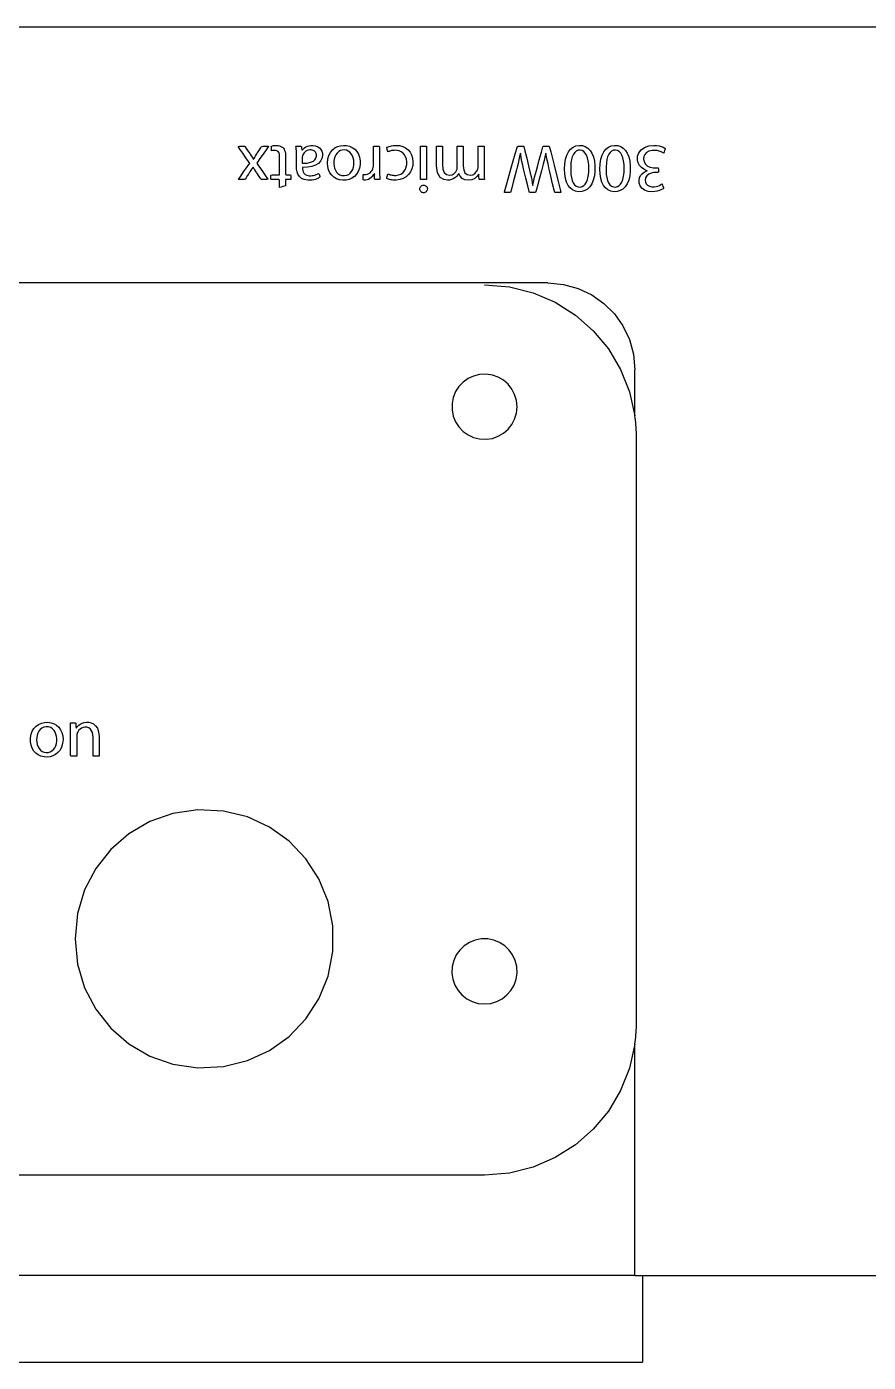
# Model space of a CAD drawing. Header units: metres. Extents: x 0 to 728, y 1000 to 1425.
# Drawn here: x 81.5 to 120.2, y 1128 to 1189.5 of the extents above; entities that cross this region are included whole.
import ezdxf

# ---------------------------------------------------------------- set-up
doc = ezdxf.new("R2010")
doc.units = ezdxf.units.M

msp = doc.modelspace()

# ---------------------------------------------------------------- linework, layer by layer
at = {"layer": 'COMPONENT1'}
for p, q in [((76.271, 1189.499), (123.222, 1189.499)), ((105.471, 1177.699), (59.471, 1177.699)), ((102.546, 1177.615), (103.699, 1177.52)), ((103.699, 1177.52), (104.791, 1177.247)), ((104.791, 1177.247), (105.808, 1176.809)), ((105.471, 1177.699), (106.19, 1177.634)), ((106.19, 1177.634), (106.867, 1177.449)), ((106.867, 1177.449), (107.49, 1177.153)), ((107.49, 1177.153), (108.048, 1176.758)), ((105.808, 1176.809), (106.733, 1176.222)), ((108.048, 1176.758), (108.53, 1176.276)), ((106.733, 1176.222), (107.552, 1175.502)), ((108.53, 1176.276), (108.925, 1175.718)), ((107.552, 1175.502), (108.251, 1174.663)), ((108.925, 1175.718), (109.221, 1175.095)), ((108.251, 1174.663), (108.813, 1173.721)), ((109.221, 1175.095), (109.407, 1174.418)), ((109.407, 1174.418), (109.471, 1173.699)), ((102.325, 1173.482), (102.045, 1173.413)), ((102.621, 1173.497), (102.325, 1173.482)), ((102.91, 1173.454), (102.621, 1173.497)), ((103.179, 1173.359), (102.91, 1173.454)), ((108.813, 1173.721), (109.225, 1172.691)), ((109.471, 1171.587), (109.471, 1173.699)), ((101.37, 1172.929), (101.217, 1172.694)), ((101.562, 1173.131), (101.37, 1172.929)), ((101.789, 1173.294), (101.562, 1173.131)), ((102.045, 1173.413), (101.789, 1173.294)), ((103.421, 1173.217), (103.179, 1173.359)), ((103.631, 1173.034), (103.421, 1173.217)), ((103.805, 1172.815), (103.631, 1173.034)), ((103.935, 1172.566), (103.805, 1172.815)), ((101.11, 1172.432), (101.054, 1172.147)), ((101.217, 1172.694), (101.11, 1172.432)), ((104.018, 1172.292), (103.935, 1172.566)), ((104.046, 1171.998), (104.018, 1172.292)), ((109.225, 1172.691), (109.471, 1171.587)), ((101.054, 1172.147), (101.054, 1171.85)), ((101.054, 1171.85), (101.11, 1171.565)), ((103.935, 1171.431), (104.018, 1171.705)), ((104.018, 1171.705), (104.046, 1171.998)), ((109.485, 1171.481), (109.471, 1171.587)), ((101.11, 1171.565), (101.217, 1171.303)), ((101.217, 1171.303), (101.37, 1171.068)), ((101.37, 1171.068), (101.562, 1170.866)), ((103.631, 1170.963), (103.805, 1171.182)), ((103.805, 1171.182), (103.935, 1171.431)), ((109.499, 1171.374), (109.485, 1171.481)), ((109.51, 1171.267), (109.499, 1171.374)), ((109.521, 1171.16), (109.51, 1171.267)), ((109.53, 1171.052), (109.521, 1171.16)), ((109.537, 1170.943), (109.53, 1171.052)), ((101.562, 1170.866), (101.789, 1170.703)), ((101.789, 1170.703), (102.045, 1170.584)), ((102.045, 1170.584), (102.325, 1170.515)), ((102.325, 1170.515), (102.621, 1170.5)), ((102.621, 1170.5), (102.91, 1170.543)), ((102.91, 1170.543), (103.179, 1170.638)), ((103.179, 1170.638), (103.421, 1170.78)), ((103.421, 1170.78), (103.631, 1170.963)), ((109.542, 1170.835), (109.537, 1170.943)), ((109.545, 1170.725), (109.542, 1170.835)), ((109.546, 1170.615), (109.545, 1170.725)), ((109.546, 1143.615), (109.546, 1170.615)), ((88.203, 1153.272), (87.139, 1152.895)), ((89.35, 1153.441), (88.203, 1153.272)), ((90.526, 1153.384), (89.35, 1153.441)), ((91.635, 1153.108), (90.526, 1153.384)), ((87.139, 1152.895), (86.178, 1152.333)), ((92.65, 1152.636), (91.635, 1153.108)), ((93.551, 1151.989), (92.65, 1152.636)), ((86.178, 1152.333), (85.343, 1151.607)), ((94.315, 1151.189), (93.551, 1151.989)), ((85.343, 1151.607), (84.656, 1150.738)), ((84.656, 1150.738), (84.138, 1149.75)), ((94.92, 1150.258), (94.315, 1151.189)), ((95.345, 1149.217), (94.92, 1150.258)), ((84.138, 1149.75), (83.811, 1148.662)), ((95.568, 1148.089), (95.345, 1149.217)), ((83.811, 1148.662), (83.697, 1147.498)), ((95.568, 1146.908), (95.568, 1148.089)), ((83.697, 1147.498), (83.811, 1146.335)), ((101.616, 1147.175), (101.414, 1146.983)), ((101.851, 1147.328), (101.616, 1147.175)), ((102.113, 1147.435), (101.851, 1147.328)), ((102.398, 1147.491), (102.113, 1147.435)), ((102.695, 1147.491), (102.398, 1147.491)), ((102.98, 1147.435), (102.695, 1147.491)), ((103.242, 1147.328), (102.98, 1147.435)), ((103.477, 1147.175), (103.242, 1147.328)), ((103.678, 1146.983), (103.477, 1147.175)), ((95.345, 1145.78), (95.568, 1146.908)), ((101.132, 1146.499), (101.063, 1146.22)), ((101.251, 1146.755), (101.132, 1146.499)), ((101.414, 1146.983), (101.251, 1146.755)), ((103.842, 1146.755), (103.678, 1146.983)), ((103.961, 1146.499), (103.842, 1146.755)), ((104.03, 1146.22), (103.961, 1146.499)), ((83.811, 1146.335), (84.138, 1145.247)), ((94.92, 1144.739), (95.345, 1145.78)), ((101.063, 1146.22), (101.048, 1145.924)), ((101.048, 1145.924), (101.091, 1145.634)), ((104.002, 1145.634), (104.045, 1145.924)), ((104.045, 1145.924), (104.03, 1146.22)), ((84.138, 1145.247), (84.656, 1144.259)), ((101.091, 1145.634), (101.186, 1145.366)), ((101.186, 1145.366), (101.328, 1145.124)), ((103.765, 1145.124), (103.907, 1145.366)), ((103.907, 1145.366), (104.002, 1145.634)), ((94.315, 1143.808), (94.92, 1144.739)), ((101.328, 1145.124), (101.511, 1144.913)), ((101.511, 1144.913), (101.73, 1144.74)), ((101.73, 1144.74), (101.979, 1144.61)), ((101.979, 1144.61), (102.253, 1144.527)), ((102.253, 1144.527), (102.546, 1144.498)), ((102.546, 1144.498), (102.84, 1144.527)), ((102.84, 1144.527), (103.114, 1144.61)), ((103.114, 1144.61), (103.363, 1144.74)), ((103.363, 1144.74), (103.582, 1144.913)), ((103.582, 1144.913), (103.765, 1145.124)), ((84.656, 1144.259), (85.343, 1143.39)), ((85.343, 1143.39), (86.178, 1142.664)), ((93.551, 1143.008), (94.315, 1143.808)), ((109.537, 1143.287), (109.542, 1143.396)), ((109.542, 1143.396), (109.545, 1143.505)), ((109.545, 1143.505), (109.546, 1143.615)), ((92.65, 1142.361), (93.551, 1143.008)), ((109.471, 1142.643), (109.485, 1142.749)), ((109.485, 1142.749), (109.499, 1142.856)), ((109.499, 1142.856), (109.51, 1142.963)), ((109.51, 1142.963), (109.521, 1143.071)), ((109.521, 1143.071), (109.53, 1143.178)), ((109.53, 1143.178), (109.537, 1143.287)), ((86.178, 1142.664), (87.139, 1142.101)), ((87.139, 1142.101), (88.203, 1141.725)), ((91.635, 1141.888), (92.65, 1142.361)), ((109.471, 1142.643), (109.225, 1141.54)), ((109.471, 1131.999), (109.471, 1142.643)), ((88.203, 1141.725), (89.35, 1141.556)), ((89.35, 1141.556), (90.526, 1141.613)), ((90.526, 1141.613), (91.635, 1141.888)), ((109.225, 1141.54), (108.813, 1140.509)), ((108.813, 1140.509), (108.251, 1139.567)), ((108.251, 1139.567), (107.552, 1138.728)), ((107.552, 1138.728), (106.733, 1138.008)), ((106.733, 1138.008), (105.808, 1137.421)), ((105.808, 1137.421), (104.791, 1136.983)), ((102.546, 1136.615), (71.748, 1136.615)), ((103.699, 1136.71), (102.546, 1136.615)), ((104.791, 1136.983), (103.699, 1136.71)), ((109.471, 1131.999), (55.471, 1131.999)), ((109.471, 1131.999), (109.817, 1131.999)), ((109.817, 1131.999), (109.817, 1127.998)), ((109.817, 1131.999), (129.817, 1131.999)), ((42.846, 1127.998), (109.817, 1127.998))]:
    msp.add_line(p, q, dxfattribs=at)
at = {"layer": 'COMPONENT2'}
for p, q in [((82.146, 1157.432), (82.288, 1157.464)), ((82.288, 1157.464), (82.441, 1157.471)), ((82.441, 1157.471), (82.592, 1157.45)), ((82.592, 1157.45), (82.727, 1157.404)), ((83.483, 1157.402), (83.482, 1157.44)), ((83.482, 1157.44), (83.55, 1157.44)), ((83.55, 1157.44), (83.604, 1157.44)), ((83.604, 1157.44), (83.658, 1157.44)), ((83.658, 1157.44), (83.703, 1157.44)), ((83.703, 1157.44), (83.729, 1157.433)), ((84.021, 1157.425), (84.116, 1157.456)), ((84.116, 1157.456), (84.221, 1157.471)), ((84.221, 1157.471), (84.326, 1157.468)), ((84.326, 1157.468), (84.433, 1157.444)), ((84.433, 1157.444), (84.542, 1157.393)), ((81.643, 1156.749), (81.671, 1156.916)), ((81.671, 1156.916), (81.726, 1157.063)), ((81.726, 1157.063), (81.803, 1157.189)), ((81.803, 1157.189), (81.901, 1157.293)), ((81.901, 1157.293), (82.016, 1157.374)), ((81.951, 1156.877), (81.931, 1156.773)), ((81.984, 1156.974), (81.951, 1156.877)), ((82.03, 1157.063), (81.984, 1156.974)), ((82.016, 1157.374), (82.146, 1157.432)), ((82.092, 1157.14), (82.03, 1157.063)), ((82.168, 1157.2), (82.092, 1157.14)), ((82.259, 1157.242), (82.168, 1157.2)), ((82.366, 1157.261), (82.259, 1157.242)), ((82.48, 1157.254), (82.366, 1157.261)), ((82.579, 1157.222), (82.48, 1157.254)), ((82.661, 1157.168), (82.579, 1157.222)), ((82.728, 1157.096), (82.661, 1157.168)), ((82.727, 1157.404), (82.847, 1157.333)), ((82.78, 1157.012), (82.728, 1157.096)), ((82.818, 1156.919), (82.78, 1157.012)), ((82.842, 1156.821), (82.818, 1156.919)), ((82.847, 1157.333), (82.949, 1157.24)), ((82.949, 1157.24), (83.03, 1157.127)), ((83.03, 1157.127), (83.091, 1156.995)), ((83.091, 1156.995), (83.129, 1156.847)), ((83.129, 1156.847), (83.141, 1156.684)), ((83.487, 1157.344), (83.483, 1157.402)), ((83.489, 1157.285), (83.487, 1157.344)), ((83.491, 1157.224), (83.489, 1157.285)), ((83.492, 1157.161), (83.491, 1157.224)), ((83.493, 1157.094), (83.492, 1157.161)), ((83.493, 1157.024), (83.493, 1157.094)), ((83.493, 1156.956), (83.493, 1157.024)), ((83.493, 1156.782), (83.493, 1156.956)), ((83.729, 1157.433), (83.731, 1157.4)), ((83.731, 1157.4), (83.734, 1157.35)), ((83.734, 1157.35), (83.737, 1157.294)), ((83.737, 1157.294), (83.741, 1157.241)), ((83.741, 1157.241), (83.743, 1157.201)), ((83.743, 1157.201), (83.808, 1157.27)), ((83.774, 1156.869), (83.773, 1156.827)), ((83.773, 1156.827), (83.773, 1156.771)), ((83.78, 1156.91), (83.774, 1156.869)), ((83.788, 1156.946), (83.78, 1156.91)), ((83.8, 1156.98), (83.788, 1156.946)), ((83.833, 1157.047), (83.8, 1156.98)), ((83.808, 1157.27), (83.867, 1157.33)), ((83.877, 1157.107), (83.833, 1157.047)), ((83.867, 1157.33), (83.938, 1157.382)), ((83.93, 1157.158), (83.877, 1157.107)), ((83.993, 1157.2), (83.93, 1157.158)), ((83.938, 1157.382), (84.021, 1157.425)), ((84.063, 1157.228), (83.993, 1157.2)), ((84.14, 1157.242), (84.063, 1157.228)), ((84.241, 1157.237), (84.14, 1157.242)), ((84.333, 1157.207), (84.241, 1157.237)), ((84.406, 1157.154), (84.333, 1157.207)), ((84.459, 1157.083), (84.406, 1157.154)), ((84.495, 1156.996), (84.459, 1157.083)), ((84.516, 1156.897), (84.495, 1156.996)), ((84.522, 1156.789), (84.516, 1156.897)), ((84.542, 1157.393), (84.642, 1157.311)), ((84.642, 1157.311), (84.725, 1157.191)), ((84.725, 1157.191), (84.781, 1157.029)), ((84.781, 1157.029), (84.802, 1156.817)), ((81.643, 1156.572), (81.643, 1156.749)), ((81.67, 1156.412), (81.643, 1156.572)), ((81.722, 1156.27), (81.67, 1156.412)), ((81.796, 1156.147), (81.722, 1156.27)), ((81.931, 1156.773), (81.925, 1156.668)), ((81.925, 1156.668), (81.933, 1156.55)), ((81.933, 1156.55), (81.957, 1156.44)), ((81.957, 1156.44), (81.995, 1156.342)), ((81.995, 1156.342), (82.047, 1156.256)), ((82.047, 1156.256), (82.111, 1156.185)), ((82.628, 1156.155), (82.699, 1156.218)), ((82.699, 1156.218), (82.758, 1156.297)), ((82.758, 1156.297), (82.804, 1156.39)), ((82.804, 1156.39), (82.836, 1156.496)), ((82.836, 1156.496), (82.853, 1156.613)), ((82.854, 1156.722), (82.842, 1156.821)), ((82.853, 1156.613), (82.854, 1156.722)), ((83.077, 1156.326), (83.004, 1156.188)), ((83.125, 1156.491), (83.077, 1156.326)), ((83.141, 1156.684), (83.125, 1156.491)), ((83.493, 1156.547), (83.493, 1156.782)), ((83.493, 1156.297), (83.493, 1156.547)), ((83.493, 1156.078), (83.493, 1156.297)), ((83.773, 1156.771), (83.773, 1156.627)), ((83.773, 1156.627), (83.773, 1156.434)), ((83.773, 1156.434), (83.773, 1156.228)), ((83.773, 1156.228), (83.773, 1156.047)), ((84.522, 1156.735), (84.522, 1156.789)), ((84.522, 1156.597), (84.522, 1156.735)), ((84.522, 1156.412), (84.522, 1156.597)), ((84.522, 1156.215), (84.522, 1156.412)), ((84.522, 1156.041), (84.522, 1156.215)), ((84.802, 1156.817), (84.802, 1156.762)), ((84.802, 1156.762), (84.802, 1156.62)), ((84.802, 1156.62), (84.802, 1156.428)), ((84.802, 1156.428), (84.802, 1156.225)), ((84.802, 1156.225), (84.802, 1156.046)), ((81.89, 1156.045), (81.796, 1156.147)), ((82.001, 1155.965), (81.89, 1156.045)), ((82.127, 1155.908), (82.001, 1155.965)), ((82.111, 1156.185), (82.186, 1156.131)), ((82.266, 1155.875), (82.127, 1155.908)), ((82.186, 1156.131), (82.271, 1156.094)), ((82.409, 1155.868), (82.266, 1155.875)), ((82.271, 1156.094), (82.364, 1156.078)), ((82.364, 1156.078), (82.46, 1156.083)), ((82.544, 1155.885), (82.409, 1155.868)), ((82.46, 1156.083), (82.548, 1156.11)), ((82.675, 1155.925), (82.544, 1155.885)), ((82.548, 1156.11), (82.628, 1156.155)), ((82.799, 1155.988), (82.675, 1155.925)), ((82.91, 1156.075), (82.799, 1155.988)), ((83.004, 1156.188), (82.91, 1156.075)), ((83.493, 1155.934), (83.493, 1156.078)), ((83.495, 1155.903), (83.493, 1155.934)), ((83.522, 1155.903), (83.495, 1155.903)), ((83.572, 1155.903), (83.522, 1155.903)), ((83.633, 1155.903), (83.572, 1155.903)), ((83.694, 1155.903), (83.633, 1155.903)), ((83.744, 1155.903), (83.694, 1155.903)), ((83.771, 1155.903), (83.744, 1155.903)), ((83.773, 1155.929), (83.771, 1155.903)), ((83.773, 1156.047), (83.773, 1155.929)), ((84.524, 1155.903), (84.522, 1156.041)), ((84.551, 1155.903), (84.524, 1155.903)), ((84.601, 1155.903), (84.551, 1155.903)), ((84.662, 1155.903), (84.601, 1155.903)), ((84.723, 1155.903), (84.662, 1155.903)), ((84.773, 1155.903), (84.723, 1155.903)), ((84.8, 1155.903), (84.773, 1155.903)), ((84.802, 1155.928), (84.8, 1155.903)), ((84.802, 1156.046), (84.802, 1155.928))]:
    msp.add_line(p, q, dxfattribs=at)
at = {"layer": 'COMPONENT9'}
for p, q in [((91.209, 1183.984), (91.26, 1183.999)), ((91.289, 1183.866), (91.209, 1183.984)), ((91.26, 1183.999), (91.338, 1183.999)), ((91.338, 1183.999), (91.421, 1183.999)), ((91.421, 1183.999), (91.487, 1183.999)), ((91.487, 1183.999), (91.514, 1183.999)), ((91.514, 1183.999), (91.533, 1183.969)), ((91.533, 1183.969), (91.581, 1183.897)), ((91.581, 1183.897), (91.642, 1183.805)), ((92.187, 1183.826), (92.245, 1183.915)), ((92.245, 1183.915), (92.286, 1183.98)), ((92.286, 1183.98), (92.336, 1183.999)), ((92.336, 1183.999), (92.407, 1183.999)), ((92.407, 1183.999), (92.489, 1183.999)), ((92.585, 1183.968), (92.488, 1183.829)), ((92.489, 1183.999), (92.562, 1183.999)), ((92.562, 1183.999), (92.603, 1183.999)), ((92.603, 1183.999), (92.585, 1183.968)), ((92.731, 1183.978), (92.758, 1184.005)), ((92.734, 1183.936), (92.731, 1183.978)), ((92.737, 1183.883), (92.734, 1183.936)), ((92.758, 1184.005), (92.793, 1184.014)), ((92.793, 1184.014), (92.834, 1184.022)), ((92.834, 1184.022), (92.878, 1184.028)), ((92.878, 1184.028), (92.928, 1184.032)), ((92.928, 1184.032), (92.982, 1184.034)), ((92.982, 1184.034), (93.045, 1184.03)), ((93.045, 1184.03), (93.105, 1184.018)), ((93.105, 1184.018), (93.158, 1184)), ((93.158, 1184), (93.207, 1183.975)), ((93.207, 1183.975), (93.249, 1183.945)), ((93.249, 1183.945), (93.286, 1183.908)), ((93.286, 1183.908), (93.32, 1183.859)), ((93.867, 1183.993), (93.908, 1183.999)), ((93.873, 1183.947), (93.867, 1183.993)), ((93.878, 1183.898), (93.873, 1183.947)), ((93.882, 1183.848), (93.878, 1183.898)), ((93.908, 1183.999), (93.955, 1183.999)), ((93.955, 1183.999), (94.007, 1183.999)), ((94.007, 1183.999), (94.057, 1183.999)), ((94.057, 1183.999), (94.096, 1183.999)), ((94.096, 1183.999), (94.121, 1183.971)), ((94.121, 1183.971), (94.125, 1183.936)), ((94.125, 1183.936), (94.129, 1183.896)), ((94.129, 1183.896), (94.134, 1183.857)), ((94.21, 1183.875), (94.263, 1183.92)), ((94.263, 1183.92), (94.325, 1183.96)), ((94.325, 1183.96), (94.394, 1183.992)), ((94.394, 1183.992), (94.471, 1184.017)), ((94.471, 1184.017), (94.555, 1184.031)), ((94.555, 1184.031), (94.656, 1184.033)), ((94.656, 1184.033), (94.772, 1184.014)), ((94.772, 1184.014), (94.871, 1183.974)), ((94.871, 1183.974), (94.951, 1183.916)), ((94.951, 1183.916), (95.013, 1183.844)), ((95.552, 1183.827), (95.663, 1183.914)), ((95.663, 1183.914), (95.787, 1183.977)), ((95.787, 1183.977), (95.918, 1184.017)), ((95.918, 1184.017), (96.052, 1184.033)), ((96.052, 1184.033), (96.196, 1184.026)), ((96.196, 1184.026), (96.335, 1183.994)), ((96.335, 1183.994), (96.461, 1183.937)), ((96.461, 1183.937), (96.572, 1183.856)), ((97.439, 1183.984), (97.462, 1183.999)), ((97.439, 1183.906), (97.439, 1183.984)), ((97.439, 1183.779), (97.439, 1183.906)), ((97.462, 1183.999), (97.502, 1183.999)), ((97.502, 1183.999), (97.553, 1183.999)), ((97.553, 1183.999), (97.607, 1183.999)), ((97.607, 1183.999), (97.658, 1183.999)), ((97.658, 1183.999), (97.696, 1183.999)), ((97.696, 1183.999), (97.718, 1183.975)), ((97.718, 1183.975), (97.718, 1183.868)), ((98.045, 1183.945), (98.076, 1183.959)), ((98.052, 1183.913), (98.045, 1183.945)), ((98.06, 1183.88), (98.052, 1183.913)), ((98.076, 1183.959), (98.114, 1183.973)), ((98.114, 1183.973), (98.16, 1183.988)), ((98.16, 1183.988), (98.213, 1184.002)), ((98.213, 1184.002), (98.271, 1184.014)), ((98.271, 1184.014), (98.335, 1184.024)), ((98.335, 1184.024), (98.405, 1184.031)), ((98.405, 1184.031), (98.479, 1184.034)), ((98.479, 1184.034), (98.635, 1184.022)), ((98.635, 1184.022), (98.784, 1183.984)), ((98.784, 1183.984), (98.916, 1183.92)), ((98.916, 1183.92), (99.028, 1183.833)), ((99.604, 1182.462), (99.604, 1183.999)), ((99.604, 1183.999), (99.883, 1183.999)), ((99.883, 1183.999), (99.883, 1182.462)), ((100.333, 1183.858), (100.333, 1183.999)), ((100.333, 1183.999), (100.376, 1183.999)), ((100.376, 1183.999), (100.47, 1183.999)), ((100.47, 1183.999), (100.564, 1183.999)), ((100.564, 1183.999), (100.607, 1183.999)), ((100.607, 1183.999), (100.607, 1183.863)), ((101.296, 1183.851), (101.296, 1183.999)), ((101.296, 1183.999), (101.339, 1183.999)), ((101.339, 1183.999), (101.432, 1183.999)), ((101.432, 1183.999), (101.526, 1183.999)), ((101.526, 1183.999), (101.569, 1183.999)), ((101.569, 1183.999), (101.569, 1183.855)), ((102.258, 1183.854), (102.258, 1183.999)), ((102.258, 1183.999), (102.301, 1183.999)), ((102.301, 1183.999), (102.395, 1183.999)), ((102.395, 1183.999), (102.489, 1183.999)), ((102.489, 1183.999), (102.531, 1183.999)), ((102.531, 1183.999), (102.531, 1183.824)), ((103.966, 1183.64), (104.065, 1183.989)), ((104.065, 1183.989), (104.092, 1183.999)), ((104.092, 1183.999), (104.169, 1183.999)), ((104.169, 1183.999), (104.263, 1183.999)), ((104.263, 1183.999), (104.337, 1183.999)), ((104.337, 1183.999), (104.359, 1183.987)), ((104.359, 1183.987), (104.408, 1183.786)), ((105.169, 1183.729), (105.234, 1183.968)), ((105.234, 1183.968), (105.254, 1183.999)), ((105.254, 1183.999), (105.32, 1183.999)), ((105.32, 1183.999), (105.413, 1183.999)), ((105.413, 1183.999), (105.496, 1183.999)), ((105.496, 1183.999), (105.532, 1183.999)), ((105.532, 1183.999), (105.599, 1183.734)), ((106.507, 1183.858), (106.623, 1183.949)), ((106.623, 1183.949), (106.758, 1184.007)), ((106.758, 1184.007), (106.91, 1184.033)), ((106.91, 1184.033), (107.057, 1184.025)), ((107.057, 1184.025), (107.189, 1183.984)), ((107.189, 1183.984), (107.306, 1183.911)), ((107.306, 1183.911), (107.408, 1183.806)), ((108.136, 1183.858), (108.252, 1183.949)), ((108.252, 1183.949), (108.386, 1184.007)), ((108.386, 1184.007), (108.539, 1184.033)), ((108.539, 1184.033), (108.686, 1184.025)), ((108.686, 1184.025), (108.818, 1183.984)), ((108.818, 1183.984), (108.935, 1183.911)), ((108.935, 1183.911), (109.037, 1183.806)), ((109.762, 1183.834), (109.918, 1183.943)), ((109.918, 1183.943), (110.12, 1184.013)), ((110.12, 1184.013), (110.352, 1184.034)), ((110.352, 1184.034), (110.473, 1184.026)), ((110.473, 1184.026), (110.586, 1184.007)), ((110.586, 1184.007), (110.688, 1183.979)), ((110.688, 1183.979), (110.777, 1183.946)), ((110.777, 1183.946), (110.849, 1183.91)), ((110.849, 1183.91), (110.873, 1183.888)), ((110.873, 1183.888), (110.861, 1183.853)), ((91.42, 1183.673), (91.289, 1183.866)), ((91.563, 1183.462), (91.42, 1183.673)), ((91.68, 1183.287), (91.563, 1183.462)), ((91.642, 1183.805), (91.699, 1183.719)), ((91.736, 1183.206), (91.68, 1183.287)), ((91.699, 1183.719), (91.736, 1183.662)), ((91.736, 1183.662), (91.757, 1183.631)), ((91.757, 1183.631), (91.788, 1183.584)), ((91.788, 1183.584), (91.818, 1183.536)), ((91.818, 1183.536), (91.847, 1183.489)), ((91.847, 1183.489), (91.876, 1183.441)), ((91.876, 1183.441), (91.904, 1183.392)), ((91.904, 1183.392), (91.951, 1183.451)), ((91.951, 1183.451), (91.979, 1183.498)), ((91.979, 1183.498), (92.008, 1183.546)), ((92.008, 1183.546), (92.037, 1183.593)), ((92.037, 1183.593), (92.069, 1183.642)), ((92.069, 1183.642), (92.088, 1183.671)), ((92.088, 1183.671), (92.13, 1183.736)), ((92.207, 1183.425), (92.098, 1183.268)), ((92.13, 1183.736), (92.187, 1183.826)), ((92.35, 1183.63), (92.207, 1183.425)), ((92.488, 1183.829), (92.35, 1183.63)), ((92.74, 1183.832), (92.737, 1183.883)), ((92.746, 1183.784), (92.74, 1183.832)), ((92.791, 1183.794), (92.746, 1183.784)), ((92.817, 1183.798), (92.791, 1183.794)), ((92.846, 1183.8), (92.817, 1183.798)), ((92.878, 1183.802), (92.846, 1183.8)), ((92.927, 1183.801), (92.878, 1183.802)), ((92.993, 1183.787), (92.927, 1183.801)), ((93.043, 1183.754), (92.993, 1183.787)), ((93.079, 1183.705), (93.043, 1183.754)), ((93.102, 1183.639), (93.079, 1183.705)), ((93.113, 1183.558), (93.102, 1183.639)), ((93.114, 1183.492), (93.113, 1183.558)), ((93.114, 1183.383), (93.114, 1183.492)), ((93.114, 1183.2), (93.114, 1183.383)), ((93.32, 1183.859), (93.346, 1183.801)), ((93.346, 1183.801), (93.366, 1183.734)), ((93.366, 1183.734), (93.379, 1183.659)), ((93.379, 1183.659), (93.386, 1183.576)), ((93.386, 1183.576), (93.387, 1183.507)), ((93.387, 1183.507), (93.387, 1183.409)), ((93.387, 1183.409), (93.387, 1183.23)), ((93.885, 1183.795), (93.882, 1183.848)), ((93.887, 1183.741), (93.885, 1183.795)), ((93.888, 1183.686), (93.887, 1183.741)), ((93.889, 1183.63), (93.888, 1183.686)), ((93.889, 1183.6), (93.889, 1183.63)), ((93.889, 1183.52), (93.889, 1183.6)), ((93.889, 1183.411), (93.889, 1183.52)), ((93.889, 1183.292), (93.889, 1183.411)), ((93.889, 1183.18), (93.889, 1183.292)), ((94.134, 1183.857), (94.137, 1183.825)), ((94.137, 1183.825), (94.165, 1183.827)), ((94.159, 1183.499), (94.158, 1183.466)), ((94.158, 1183.466), (94.158, 1183.434)), ((94.158, 1183.434), (94.158, 1183.391)), ((94.158, 1183.391), (94.158, 1183.343)), ((94.158, 1183.343), (94.158, 1183.295)), ((94.158, 1183.295), (94.158, 1183.254)), ((94.162, 1183.531), (94.159, 1183.499)), ((94.17, 1183.565), (94.162, 1183.531)), ((94.165, 1183.827), (94.21, 1183.875)), ((94.182, 1183.599), (94.17, 1183.565)), ((94.207, 1183.645), (94.182, 1183.599)), ((94.239, 1183.689), (94.207, 1183.645)), ((94.278, 1183.729), (94.239, 1183.689)), ((94.325, 1183.764), (94.278, 1183.729)), ((94.378, 1183.793), (94.325, 1183.764)), ((94.439, 1183.814), (94.378, 1183.793)), ((94.506, 1183.825), (94.439, 1183.814)), ((94.569, 1183.827), (94.506, 1183.825)), ((94.619, 1183.82), (94.569, 1183.827)), ((94.589, 1183.27), (94.674, 1183.312)), ((94.664, 1183.806), (94.619, 1183.82)), ((94.706, 1183.783), (94.664, 1183.806)), ((94.674, 1183.312), (94.742, 1183.37)), ((94.742, 1183.753), (94.706, 1183.783)), ((94.771, 1183.715), (94.742, 1183.753)), ((94.742, 1183.37), (94.789, 1183.445)), ((94.793, 1183.667), (94.771, 1183.715)), ((94.789, 1183.445), (94.809, 1183.539)), ((94.806, 1183.612), (94.793, 1183.667)), ((94.809, 1183.539), (94.806, 1183.612)), ((95.002, 1183.304), (94.903, 1183.203)), ((95.064, 1183.427), (95.002, 1183.304)), ((95.013, 1183.844), (95.057, 1183.761)), ((95.057, 1183.761), (95.082, 1183.672)), ((95.089, 1183.57), (95.064, 1183.427)), ((95.082, 1183.672), (95.089, 1183.57)), ((95.321, 1183.218), (95.337, 1183.41)), ((95.337, 1183.41), (95.384, 1183.575)), ((95.384, 1183.575), (95.458, 1183.714)), ((95.458, 1183.714), (95.552, 1183.827)), ((95.609, 1183.289), (95.608, 1183.179)), ((95.625, 1183.406), (95.609, 1183.289)), ((95.658, 1183.511), (95.625, 1183.406)), ((95.704, 1183.604), (95.658, 1183.511)), ((95.763, 1183.683), (95.704, 1183.604)), ((95.834, 1183.746), (95.763, 1183.683)), ((95.914, 1183.792), (95.834, 1183.746)), ((96.002, 1183.818), (95.914, 1183.792)), ((96.098, 1183.824), (96.002, 1183.818)), ((96.191, 1183.807), (96.098, 1183.824)), ((96.276, 1183.771), (96.191, 1183.807)), ((96.351, 1183.716), (96.276, 1183.771)), ((96.415, 1183.645), (96.351, 1183.716)), ((96.467, 1183.56), (96.415, 1183.645)), ((96.505, 1183.461), (96.467, 1183.56)), ((96.529, 1183.352), (96.505, 1183.461)), ((96.537, 1183.233), (96.529, 1183.352)), ((96.572, 1183.856), (96.666, 1183.754)), ((96.666, 1183.754), (96.74, 1183.631)), ((96.74, 1183.631), (96.792, 1183.489)), ((96.792, 1183.489), (96.819, 1183.329)), ((96.819, 1183.329), (96.819, 1183.152)), ((97.439, 1183.626), (97.439, 1183.779)), ((97.439, 1183.468), (97.439, 1183.626)), ((97.439, 1183.326), (97.439, 1183.468)), ((97.439, 1183.223), (97.439, 1183.326)), ((97.718, 1183.868), (97.718, 1183.701)), ((97.718, 1183.701), (97.718, 1183.502)), ((97.718, 1183.502), (97.718, 1183.298)), ((97.718, 1183.298), (97.718, 1183.119)), ((98.068, 1183.842), (98.06, 1183.88)), ((98.077, 1183.804), (98.068, 1183.842)), ((98.084, 1183.77), (98.077, 1183.804)), ((98.092, 1183.735), (98.084, 1183.77)), ((98.12, 1183.747), (98.092, 1183.735)), ((98.153, 1183.76), (98.12, 1183.747)), ((98.189, 1183.772), (98.153, 1183.76)), ((98.228, 1183.783), (98.189, 1183.772)), ((98.271, 1183.793), (98.228, 1183.783)), ((98.317, 1183.801), (98.271, 1183.793)), ((98.368, 1183.806), (98.317, 1183.801)), ((98.424, 1183.808), (98.368, 1183.806)), ((98.523, 1183.802), (98.424, 1183.808)), ((98.626, 1183.777), (98.523, 1183.802)), ((98.718, 1183.733), (98.626, 1183.777)), ((98.798, 1183.672), (98.718, 1183.733)), ((98.865, 1183.595), (98.798, 1183.672)), ((98.917, 1183.502), (98.865, 1183.595)), ((98.952, 1183.394), (98.917, 1183.502)), ((98.968, 1183.272), (98.952, 1183.394)), ((98.965, 1183.152), (98.968, 1183.272)), ((99.028, 1183.833), (99.119, 1183.724)), ((99.119, 1183.724), (99.188, 1183.595)), ((99.188, 1183.595), (99.232, 1183.448)), ((99.232, 1183.448), (99.251, 1183.284)), ((99.251, 1183.284), (99.242, 1183.113)), ((100.333, 1183.548), (100.333, 1183.858)), ((100.333, 1183.238), (100.333, 1183.548)), ((100.607, 1183.863), (100.607, 1183.565)), ((100.607, 1183.565), (100.607, 1183.267)), ((101.296, 1183.524), (101.296, 1183.851)), ((101.296, 1183.198), (101.296, 1183.524)), ((101.569, 1183.855), (101.569, 1183.538)), ((101.569, 1183.538), (101.569, 1183.222)), ((102.258, 1183.537), (102.258, 1183.854)), ((102.258, 1183.219), (102.258, 1183.537)), ((102.531, 1183.824), (102.531, 1183.438)), ((102.531, 1183.438), (102.531, 1183.053)), ((103.782, 1182.993), (103.966, 1183.64)), ((104.131, 1183.364), (104.092, 1183.201)), ((104.166, 1183.522), (104.131, 1183.364)), ((104.204, 1183.678), (104.166, 1183.522)), ((104.214, 1183.61), (104.204, 1183.678)), ((104.242, 1183.454), (104.214, 1183.61)), ((104.274, 1183.292), (104.242, 1183.454)), ((104.311, 1183.127), (104.274, 1183.292)), ((104.408, 1183.786), (104.491, 1183.441)), ((104.491, 1183.441), (104.575, 1183.097)), ((104.982, 1183.046), (105.072, 1183.375)), ((105.072, 1183.375), (105.169, 1183.729)), ((105.29, 1183.334), (105.248, 1183.165)), ((105.327, 1183.493), (105.29, 1183.334)), ((105.374, 1183.656), (105.327, 1183.493)), ((105.374, 1183.656), (105.369, 1183.681)), ((105.403, 1183.509), (105.374, 1183.656)), ((105.436, 1183.349), (105.403, 1183.509)), ((105.473, 1183.18), (105.436, 1183.349)), ((105.599, 1183.734), (105.754, 1183.12)), ((106.244, 1183.186), (106.278, 1183.399)), ((106.278, 1183.399), (106.334, 1183.582)), ((106.334, 1183.582), (106.41, 1183.735)), ((106.41, 1183.735), (106.507, 1183.858)), ((106.553, 1183.379), (106.529, 1183.225)), ((106.59, 1183.513), (106.553, 1183.379)), ((106.639, 1183.624), (106.59, 1183.513)), ((106.7, 1183.712), (106.639, 1183.624)), ((106.775, 1183.774), (106.7, 1183.712)), ((106.861, 1183.81), (106.775, 1183.774)), ((106.958, 1183.817), (106.861, 1183.81)), ((107.044, 1183.797), (106.958, 1183.817)), ((107.121, 1183.751), (107.044, 1183.797)), ((107.189, 1183.68), (107.121, 1183.751)), ((107.246, 1183.585), (107.189, 1183.68)), ((107.292, 1183.466), (107.246, 1183.585)), ((107.326, 1183.325), (107.292, 1183.466)), ((107.347, 1183.161), (107.326, 1183.325)), ((107.408, 1183.806), (107.494, 1183.672)), ((107.494, 1183.672), (107.56, 1183.508)), ((107.56, 1183.508), (107.607, 1183.315)), ((107.607, 1183.315), (107.632, 1183.094)), ((107.873, 1183.186), (107.907, 1183.399)), ((107.907, 1183.399), (107.963, 1183.582)), ((107.963, 1183.582), (108.039, 1183.735)), ((108.039, 1183.735), (108.136, 1183.858)), ((108.182, 1183.379), (108.158, 1183.225)), ((108.219, 1183.513), (108.182, 1183.379)), ((108.268, 1183.624), (108.219, 1183.513)), ((108.329, 1183.712), (108.268, 1183.624)), ((108.403, 1183.774), (108.329, 1183.712)), ((108.49, 1183.81), (108.403, 1183.774)), ((108.586, 1183.817), (108.49, 1183.81)), ((108.673, 1183.797), (108.586, 1183.817)), ((108.75, 1183.751), (108.673, 1183.797)), ((108.818, 1183.68), (108.75, 1183.751)), ((108.875, 1183.585), (108.818, 1183.68)), ((108.921, 1183.466), (108.875, 1183.585)), ((108.955, 1183.325), (108.921, 1183.466)), ((108.976, 1183.161), (108.955, 1183.325)), ((109.037, 1183.806), (109.122, 1183.672)), ((109.122, 1183.672), (109.189, 1183.508)), ((109.189, 1183.508), (109.236, 1183.315)), ((109.236, 1183.315), (109.261, 1183.094)), ((109.588, 1183.364), (109.597, 1183.531)), ((109.62, 1183.224), (109.588, 1183.364)), ((109.597, 1183.531), (109.655, 1183.694)), ((109.655, 1183.694), (109.762, 1183.834)), ((109.888, 1183.517), (109.875, 1183.419)), ((109.875, 1183.419), (109.895, 1183.282)), ((109.929, 1183.614), (109.888, 1183.517)), ((109.895, 1183.282), (109.957, 1183.169)), ((110.002, 1183.701), (109.929, 1183.614)), ((110.111, 1183.767), (110.002, 1183.701)), ((110.261, 1183.804), (110.111, 1183.767)), ((110.4, 1183.806), (110.261, 1183.804)), ((110.501, 1183.792), (110.4, 1183.806)), ((110.595, 1183.769), (110.501, 1183.792)), ((110.678, 1183.74), (110.595, 1183.769)), ((110.747, 1183.709), (110.678, 1183.74)), ((110.799, 1183.681), (110.747, 1183.709)), ((110.821, 1183.744), (110.799, 1183.681)), ((110.842, 1183.8), (110.821, 1183.744)), ((110.861, 1183.853), (110.842, 1183.8)), ((91.325, 1182.622), (91.458, 1182.811)), ((91.458, 1182.811), (91.596, 1183.005)), ((91.596, 1183.005), (91.7, 1183.154)), ((91.678, 1182.71), (91.623, 1182.625)), ((91.719, 1182.772), (91.678, 1182.71)), ((91.7, 1183.154), (91.736, 1183.206)), ((91.736, 1182.799), (91.719, 1182.772)), ((91.765, 1182.843), (91.736, 1182.799)), ((91.793, 1182.887), (91.765, 1182.843)), ((91.821, 1182.932), (91.793, 1182.887)), ((91.849, 1182.977), (91.821, 1182.932)), ((91.895, 1183.035), (91.849, 1182.977)), ((91.922, 1182.989), (91.895, 1183.035)), ((91.949, 1182.945), (91.922, 1182.989)), ((91.977, 1182.901), (91.949, 1182.945)), ((92.006, 1182.857), (91.977, 1182.901)), ((92.036, 1182.812), (92.006, 1182.857)), ((92.057, 1182.783), (92.036, 1182.812)), ((92.093, 1182.729), (92.057, 1182.783)), ((92.098, 1183.268), (92.061, 1183.214)), ((92.061, 1183.214), (92.114, 1183.136)), ((92.147, 1182.647), (92.093, 1182.729)), ((92.114, 1183.136), (92.229, 1182.971)), ((92.229, 1182.971), (92.367, 1182.771)), ((92.367, 1182.771), (92.494, 1182.588)), ((92.714, 1182.667), (92.768, 1182.675)), ((92.714, 1182.634), (92.714, 1182.667)), ((92.768, 1182.675), (92.855, 1182.675)), ((92.855, 1182.675), (92.956, 1182.675)), ((92.956, 1182.675), (93.047, 1182.675)), ((93.047, 1182.675), (93.105, 1182.675)), ((93.105, 1182.675), (93.114, 1182.804)), ((93.114, 1182.99), (93.114, 1183.2)), ((93.114, 1182.804), (93.114, 1182.99)), ((93.387, 1183.23), (93.387, 1183.019)), ((93.387, 1183.019), (93.387, 1182.825)), ((93.387, 1182.825), (93.387, 1182.698)), ((93.387, 1182.698), (93.422, 1182.675)), ((93.422, 1182.675), (93.475, 1182.675)), ((93.475, 1182.675), (93.535, 1182.675)), ((93.535, 1182.675), (93.588, 1182.675)), ((93.588, 1182.675), (93.621, 1182.675)), ((93.621, 1182.675), (93.626, 1182.639)), ((93.889, 1183.095), (93.889, 1183.18)), ((93.889, 1183.056), (93.889, 1183.095)), ((93.894, 1182.946), (93.889, 1183.056)), ((93.916, 1182.821), (93.894, 1182.946)), ((93.959, 1182.704), (93.916, 1182.821)), ((94.027, 1182.601), (93.959, 1182.704)), ((94.158, 1183.254), (94.158, 1183.214)), ((94.158, 1183.214), (94.271, 1183.215)), ((94.399, 1183.031), (94.165, 1183.021)), ((94.165, 1183.021), (94.165, 1182.991)), ((94.165, 1182.991), (94.167, 1182.94)), ((94.167, 1182.94), (94.176, 1182.876)), ((94.176, 1182.876), (94.197, 1182.81)), ((94.197, 1182.81), (94.234, 1182.748)), ((94.234, 1182.748), (94.29, 1182.694)), ((94.271, 1183.215), (94.383, 1183.223)), ((94.29, 1182.694), (94.37, 1182.656)), ((94.37, 1182.656), (94.478, 1182.637)), ((94.383, 1183.223), (94.491, 1183.241)), ((94.6, 1183.066), (94.399, 1183.031)), ((94.491, 1183.241), (94.589, 1183.27)), ((94.769, 1183.123), (94.6, 1183.066)), ((94.68, 1182.654), (94.739, 1182.669)), ((94.739, 1182.669), (94.795, 1182.688)), ((94.903, 1183.203), (94.769, 1183.123)), ((94.795, 1182.688), (94.848, 1182.711)), ((94.848, 1182.711), (94.898, 1182.738)), ((94.898, 1182.738), (94.925, 1182.728)), ((94.925, 1182.728), (94.936, 1182.695)), ((94.936, 1182.695), (94.949, 1182.657)), ((94.949, 1182.657), (94.962, 1182.619)), ((95.333, 1183.055), (95.321, 1183.218)), ((95.371, 1182.906), (95.333, 1183.055)), ((95.431, 1182.775), (95.371, 1182.906)), ((95.513, 1182.661), (95.431, 1182.775)), ((95.615, 1182.569), (95.513, 1182.661)), ((95.608, 1183.179), (95.62, 1183.081)), ((95.62, 1183.081), (95.644, 1182.983)), ((95.644, 1182.983), (95.682, 1182.89)), ((95.682, 1182.89), (95.734, 1182.805)), ((95.734, 1182.805), (95.801, 1182.734)), ((95.801, 1182.734), (95.883, 1182.68)), ((95.883, 1182.68), (95.982, 1182.647)), ((96.096, 1182.64), (96.203, 1182.66)), ((96.203, 1182.66), (96.294, 1182.701)), ((96.294, 1182.701), (96.37, 1182.762)), ((96.37, 1182.762), (96.431, 1182.838)), ((96.431, 1182.838), (96.478, 1182.927)), ((96.478, 1182.927), (96.511, 1183.025)), ((96.511, 1183.025), (96.531, 1183.128)), ((96.531, 1183.128), (96.537, 1183.233)), ((96.659, 1182.712), (96.561, 1182.608)), ((96.736, 1182.839), (96.659, 1182.712)), ((96.791, 1182.985), (96.736, 1182.839)), ((96.819, 1183.152), (96.791, 1182.985)), ((96.959, 1182.691), (96.995, 1182.695)), ((96.959, 1182.662), (96.959, 1182.691)), ((96.959, 1182.618), (96.959, 1182.662)), ((96.995, 1182.695), (97.032, 1182.694)), ((97.032, 1182.694), (97.089, 1182.695)), ((97.089, 1182.695), (97.16, 1182.709)), ((97.16, 1182.709), (97.224, 1182.736)), ((97.224, 1182.736), (97.281, 1182.775)), ((97.281, 1182.775), (97.33, 1182.825)), ((97.33, 1182.825), (97.371, 1182.885)), ((97.371, 1182.885), (97.403, 1182.954)), ((97.423, 1182.674), (97.38, 1182.608)), ((97.403, 1182.954), (97.425, 1183.031)), ((97.476, 1182.712), (97.423, 1182.674)), ((97.425, 1183.031), (97.431, 1183.061)), ((97.431, 1183.061), (97.435, 1183.094)), ((97.435, 1183.094), (97.437, 1183.128)), ((97.437, 1183.128), (97.438, 1183.163)), ((97.438, 1183.163), (97.439, 1183.223)), ((97.474, 1182.75), (97.476, 1182.712)), ((97.478, 1182.659), (97.476, 1182.712)), ((97.48, 1182.6), (97.478, 1182.659)), ((97.718, 1183.119), (97.718, 1182.99)), ((97.718, 1182.99), (97.718, 1182.941)), ((97.718, 1182.941), (97.718, 1182.872)), ((97.718, 1182.872), (97.719, 1182.805)), ((97.719, 1182.805), (97.72, 1182.74)), ((97.72, 1182.74), (97.721, 1182.678)), ((97.721, 1182.678), (97.723, 1182.617)), ((98.077, 1182.64), (98.087, 1182.677)), ((98.087, 1182.677), (98.096, 1182.706)), ((98.096, 1182.706), (98.143, 1182.706)), ((98.143, 1182.706), (98.175, 1182.693)), ((98.175, 1182.693), (98.21, 1182.682)), ((98.21, 1182.682), (98.25, 1182.671)), ((98.25, 1182.671), (98.294, 1182.663)), ((98.294, 1182.663), (98.341, 1182.656)), ((98.341, 1182.656), (98.393, 1182.653)), ((98.477, 1182.654), (98.594, 1182.675)), ((98.594, 1182.675), (98.696, 1182.716)), ((98.696, 1182.716), (98.782, 1182.776)), ((98.782, 1182.776), (98.852, 1182.852)), ((98.852, 1182.852), (98.906, 1182.942)), ((98.906, 1182.942), (98.944, 1183.043)), ((99.053, 1182.69), (98.941, 1182.588)), ((98.944, 1183.043), (98.965, 1183.152)), ((99.141, 1182.813), (99.053, 1182.69)), ((99.205, 1182.955), (99.141, 1182.813)), ((99.242, 1183.113), (99.205, 1182.955)), ((100.333, 1183.097), (100.333, 1183.238)), ((100.384, 1182.768), (100.333, 1183.097)), ((100.51, 1182.563), (100.384, 1182.768)), ((100.607, 1183.267), (100.607, 1183.132)), ((100.607, 1183.132), (100.628, 1182.932)), ((100.628, 1182.932), (100.69, 1182.783)), ((100.69, 1182.783), (100.794, 1182.691)), ((100.794, 1182.691), (100.94, 1182.659)), ((100.94, 1182.659), (101.053, 1182.679)), ((101.053, 1182.679), (101.149, 1182.734)), ((101.149, 1182.734), (101.223, 1182.814)), ((101.223, 1182.814), (101.274, 1182.91)), ((101.315, 1182.676), (101.272, 1182.623)), ((101.274, 1182.91), (101.282, 1182.942)), ((101.282, 1182.942), (101.29, 1182.976)), ((101.29, 1182.976), (101.294, 1183.012)), ((101.294, 1183.012), (101.296, 1183.049)), ((101.296, 1183.049), (101.296, 1183.198)), ((101.359, 1182.738), (101.315, 1182.676)), ((101.426, 1182.614), (101.359, 1182.738)), ((101.569, 1183.222), (101.569, 1183.078)), ((101.569, 1183.078), (101.589, 1182.909)), ((101.589, 1182.909), (101.65, 1182.777)), ((101.65, 1182.777), (101.75, 1182.69)), ((101.75, 1182.69), (101.89, 1182.659)), ((101.89, 1182.659), (102.01, 1182.683)), ((102.01, 1182.683), (102.11, 1182.746)), ((102.11, 1182.746), (102.187, 1182.835)), ((102.187, 1182.835), (102.236, 1182.938)), ((102.287, 1182.713), (102.201, 1182.607)), ((102.236, 1182.938), (102.246, 1182.969)), ((102.246, 1182.969), (102.253, 1183.003)), ((102.253, 1183.003), (102.257, 1183.039)), ((102.257, 1183.039), (102.258, 1183.075)), ((102.258, 1183.075), (102.258, 1183.219)), ((102.289, 1182.673), (102.287, 1182.713)), ((102.293, 1182.587), (102.289, 1182.673)), ((102.531, 1183.053), (102.531, 1182.878)), ((102.531, 1182.878), (102.532, 1182.762)), ((102.532, 1182.762), (102.535, 1182.657)), ((102.535, 1182.657), (102.539, 1182.558)), ((103.592, 1182.321), (103.782, 1182.993)), ((103.958, 1182.677), (103.868, 1182.334)), ((104.018, 1182.908), (103.958, 1182.677)), ((104.05, 1183.033), (104.018, 1182.908)), ((104.092, 1183.201), (104.05, 1183.033)), ((104.35, 1182.96), (104.311, 1183.127)), ((104.38, 1182.832), (104.35, 1182.96)), ((104.452, 1182.531), (104.38, 1182.832)), ((104.575, 1183.097), (104.624, 1182.896)), ((104.624, 1182.896), (104.657, 1182.758)), ((104.657, 1182.758), (104.693, 1182.596)), ((104.852, 1182.566), (104.893, 1182.726)), ((104.893, 1182.726), (104.938, 1182.885)), ((104.938, 1182.885), (104.982, 1183.046)), ((105.169, 1182.864), (105.096, 1182.589)), ((105.202, 1182.988), (105.169, 1182.864)), ((105.248, 1183.165), (105.202, 1182.988)), ((105.513, 1183.005), (105.473, 1183.18)), ((105.542, 1182.884), (105.513, 1183.005)), ((105.603, 1182.621), (105.542, 1182.884)), ((105.754, 1183.12), (105.929, 1182.432)), ((106.233, 1182.945), (106.244, 1183.186)), ((106.244, 1182.718), (106.233, 1182.945)), ((106.276, 1182.516), (106.244, 1182.718)), ((106.529, 1183.225), (106.517, 1183.051)), ((106.517, 1183.051), (106.517, 1182.867)), ((106.517, 1182.867), (106.528, 1182.698)), ((106.528, 1182.698), (106.552, 1182.548)), ((107.324, 1182.614), (107.346, 1182.783)), ((107.346, 1182.783), (107.354, 1182.976)), ((107.354, 1182.976), (107.347, 1183.161)), ((107.633, 1182.85), (107.608, 1182.625)), ((107.632, 1183.094), (107.633, 1182.85)), ((107.862, 1182.945), (107.873, 1183.186)), ((107.873, 1182.718), (107.862, 1182.945)), ((107.905, 1182.516), (107.873, 1182.718)), ((108.158, 1183.225), (108.146, 1183.051)), ((108.146, 1183.051), (108.146, 1182.867)), ((108.146, 1182.867), (108.157, 1182.698)), ((108.157, 1182.698), (108.18, 1182.548)), ((108.953, 1182.614), (108.975, 1182.783)), ((108.975, 1182.783), (108.983, 1182.976)), ((108.983, 1182.976), (108.976, 1183.161)), ((109.262, 1182.85), (109.237, 1182.625)), ((109.261, 1183.094), (109.262, 1182.85)), ((109.684, 1183.106), (109.62, 1183.224)), ((109.775, 1183.01), (109.684, 1183.106)), ((109.733, 1182.641), (109.804, 1182.731)), ((109.887, 1182.939), (109.775, 1183.01)), ((109.804, 1182.731), (109.898, 1182.808)), ((110.017, 1182.869), (109.887, 1182.939)), ((109.898, 1182.808), (110.017, 1182.869)), ((109.957, 1183.169), (110.053, 1183.085)), ((110.017, 1182.869), (110.046, 1182.881)), ((110.113, 1182.709), (110.025, 1182.639)), ((110.053, 1183.085), (110.174, 1183.03)), ((110.219, 1182.756), (110.113, 1182.709)), ((110.174, 1183.03), (110.312, 1183.001)), ((110.333, 1182.781), (110.219, 1182.756)), ((110.312, 1183.001), (110.41, 1182.995)), ((110.431, 1182.786), (110.333, 1182.781)), ((110.41, 1182.995), (110.467, 1182.995)), ((110.467, 1182.786), (110.431, 1182.786)), ((110.467, 1182.995), (110.509, 1182.995)), ((110.509, 1182.786), (110.467, 1182.786)), ((110.509, 1182.995), (110.545, 1182.995)), ((110.564, 1182.797), (110.509, 1182.786)), ((110.545, 1182.995), (110.564, 1182.945)), ((110.564, 1182.945), (110.564, 1182.891)), ((110.564, 1182.891), (110.564, 1182.836)), ((110.564, 1182.836), (110.564, 1182.797)), ((91.215, 1182.462), (91.233, 1182.491)), ((91.256, 1182.462), (91.215, 1182.462)), ((91.233, 1182.491), (91.325, 1182.622)), ((91.328, 1182.462), (91.256, 1182.462)), ((91.41, 1182.462), (91.328, 1182.462)), ((91.479, 1182.462), (91.41, 1182.462)), ((91.528, 1182.479), (91.479, 1182.462)), ((91.568, 1182.541), (91.528, 1182.479)), ((91.623, 1182.625), (91.568, 1182.541)), ((92.205, 1182.559), (92.147, 1182.647)), ((92.251, 1182.49), (92.205, 1182.559)), ((92.27, 1182.462), (92.251, 1182.49)), ((92.296, 1182.462), (92.27, 1182.462)), ((92.362, 1182.462), (92.296, 1182.462)), ((92.444, 1182.462), (92.362, 1182.462)), ((92.521, 1182.462), (92.444, 1182.462)), ((92.494, 1182.588), (92.572, 1182.475)), ((92.572, 1182.475), (92.521, 1182.462)), ((92.714, 1182.584), (92.714, 1182.634)), ((92.714, 1182.531), (92.714, 1182.584)), ((92.714, 1182.486), (92.714, 1182.531)), ((92.733, 1182.462), (92.714, 1182.486)), ((92.801, 1182.462), (92.733, 1182.462)), ((92.896, 1182.462), (92.801, 1182.462)), ((92.996, 1182.462), (92.896, 1182.462)), ((93.076, 1182.462), (92.996, 1182.462)), ((93.114, 1182.439), (93.076, 1182.462)), ((93.114, 1182.373), (93.114, 1182.439)), ((93.114, 1182.283), (93.114, 1182.373)), ((93.114, 1182.192), (93.114, 1182.283)), ((93.114, 1182.122), (93.114, 1182.192)), ((93.114, 1182.093), (93.114, 1182.122)), ((93.187, 1182.116), (93.114, 1182.093)), ((93.255, 1182.136), (93.187, 1182.116)), ((93.321, 1182.156), (93.255, 1182.136)), ((93.387, 1182.176), (93.321, 1182.156)), ((93.388, 1182.462), (93.387, 1182.4)), ((93.387, 1182.4), (93.387, 1182.332)), ((93.387, 1182.332), (93.387, 1182.26)), ((93.387, 1182.26), (93.387, 1182.203)), ((93.387, 1182.203), (93.387, 1182.176)), ((93.414, 1182.462), (93.388, 1182.462)), ((93.464, 1182.462), (93.414, 1182.462)), ((93.524, 1182.462), (93.464, 1182.462)), ((93.58, 1182.462), (93.524, 1182.462)), ((93.626, 1182.464), (93.58, 1182.462)), ((93.626, 1182.639), (93.626, 1182.59)), ((93.626, 1182.59), (93.626, 1182.537)), ((93.626, 1182.537), (93.626, 1182.49)), ((93.626, 1182.49), (93.626, 1182.464)), ((94.123, 1182.517), (94.027, 1182.601)), ((94.252, 1182.459), (94.123, 1182.517)), ((94.418, 1182.432), (94.252, 1182.459)), ((94.531, 1182.432), (94.418, 1182.432)), ((94.478, 1182.637), (94.558, 1182.638)), ((94.611, 1182.439), (94.531, 1182.432)), ((94.558, 1182.638), (94.619, 1182.643)), ((94.688, 1182.452), (94.611, 1182.439)), ((94.619, 1182.643), (94.68, 1182.654)), ((94.762, 1182.47), (94.688, 1182.452)), ((94.833, 1182.492), (94.762, 1182.47)), ((94.898, 1182.519), (94.833, 1182.492)), ((94.958, 1182.549), (94.898, 1182.519)), ((94.973, 1182.587), (94.958, 1182.549)), ((94.962, 1182.619), (94.973, 1182.587)), ((95.734, 1182.498), (95.615, 1182.569)), ((95.87, 1182.451), (95.734, 1182.498)), ((96.021, 1182.431), (95.87, 1182.451)), ((95.982, 1182.647), (96.096, 1182.64)), ((96.174, 1182.437), (96.021, 1182.431)), ((96.316, 1182.47), (96.174, 1182.437)), ((96.446, 1182.527), (96.316, 1182.47)), ((96.561, 1182.608), (96.446, 1182.527)), ((96.959, 1182.568), (96.959, 1182.618)), ((96.959, 1182.518), (96.959, 1182.568)), ((96.959, 1182.475), (96.959, 1182.518)), ((96.97, 1182.435), (96.959, 1182.475)), ((96.999, 1182.432), (96.97, 1182.435)), ((97.029, 1182.43), (96.999, 1182.432)), ((97.069, 1182.431), (97.029, 1182.43)), ((97.14, 1182.444), (97.069, 1182.431)), ((97.207, 1182.468), (97.14, 1182.444)), ((97.271, 1182.504), (97.207, 1182.468)), ((97.328, 1182.551), (97.271, 1182.504)), ((97.38, 1182.608), (97.328, 1182.551)), ((97.483, 1182.543), (97.48, 1182.6)), ((97.485, 1182.496), (97.483, 1182.543)), ((97.507, 1182.462), (97.485, 1182.496)), ((97.542, 1182.462), (97.507, 1182.462)), ((97.586, 1182.462), (97.542, 1182.462)), ((97.634, 1182.462), (97.586, 1182.462)), ((97.678, 1182.462), (97.634, 1182.462)), ((97.73, 1182.462), (97.678, 1182.462)), ((97.723, 1182.617), (97.725, 1182.558)), ((97.725, 1182.558), (97.728, 1182.501)), ((97.728, 1182.501), (97.73, 1182.462)), ((98.045, 1182.534), (98.054, 1182.564)), ((98.05, 1182.506), (98.045, 1182.534)), ((98.084, 1182.491), (98.05, 1182.506)), ((98.054, 1182.564), (98.065, 1182.601)), ((98.065, 1182.601), (98.077, 1182.64)), ((98.123, 1182.477), (98.084, 1182.491)), ((98.168, 1182.464), (98.123, 1182.477)), ((98.216, 1182.452), (98.168, 1182.464)), ((98.269, 1182.442), (98.216, 1182.452)), ((98.325, 1182.435), (98.269, 1182.442)), ((98.384, 1182.431), (98.325, 1182.435)), ((98.481, 1182.431), (98.384, 1182.431)), ((98.393, 1182.653), (98.477, 1182.654)), ((98.653, 1182.456), (98.481, 1182.431)), ((98.807, 1182.509), (98.653, 1182.456)), ((98.941, 1182.588), (98.807, 1182.509)), ((99.572, 1182.03), (99.575, 1182.064)), ((99.575, 1182.064), (99.584, 1182.095)), ((99.584, 1182.095), (99.597, 1182.123)), ((99.597, 1182.123), (99.617, 1182.148)), ((99.883, 1182.462), (99.604, 1182.462)), ((99.617, 1182.148), (99.641, 1182.169)), ((99.641, 1182.169), (99.669, 1182.185)), ((99.669, 1182.185), (99.703, 1182.196)), ((99.703, 1182.196), (99.74, 1182.201)), ((99.74, 1182.201), (99.777, 1182.199)), ((99.777, 1182.199), (99.81, 1182.191)), ((99.81, 1182.191), (99.839, 1182.178)), ((99.839, 1182.178), (99.864, 1182.159)), ((99.864, 1182.159), (99.885, 1182.136)), ((99.885, 1182.136), (99.901, 1182.11)), ((99.901, 1182.11), (99.912, 1182.08)), ((99.912, 1182.08), (99.918, 1182.047)), ((99.918, 1182.047), (99.918, 1182.013)), ((100.675, 1182.459), (100.51, 1182.563)), ((100.842, 1182.43), (100.675, 1182.459)), ((100.943, 1182.437), (100.842, 1182.43)), ((101.03, 1182.458), (100.943, 1182.437)), ((101.107, 1182.492), (101.03, 1182.458)), ((101.178, 1182.538), (101.107, 1182.492)), ((101.226, 1182.577), (101.178, 1182.538)), ((101.272, 1182.623), (101.226, 1182.577)), ((101.523, 1182.516), (101.426, 1182.614)), ((101.646, 1182.453), (101.523, 1182.516)), ((101.791, 1182.43), (101.646, 1182.453)), ((101.964, 1182.454), (101.791, 1182.43)), ((102.099, 1182.516), (101.964, 1182.454)), ((102.201, 1182.607), (102.099, 1182.516)), ((102.297, 1182.501), (102.293, 1182.587)), ((102.299, 1182.462), (102.297, 1182.501)), ((102.338, 1182.462), (102.299, 1182.462)), ((102.422, 1182.462), (102.338, 1182.462)), ((102.506, 1182.462), (102.422, 1182.462)), ((102.544, 1182.462), (102.506, 1182.462)), ((102.539, 1182.558), (102.544, 1182.462)), ((103.472, 1181.897), (103.592, 1182.321)), ((103.868, 1182.334), (103.784, 1182.015)), ((104.537, 1182.179), (104.452, 1182.531)), ((104.6, 1181.916), (104.537, 1182.179)), ((104.693, 1182.596), (104.724, 1182.446)), ((104.724, 1182.446), (104.749, 1182.302)), ((104.749, 1182.302), (104.766, 1182.185)), ((104.766, 1182.185), (104.788, 1182.275)), ((104.788, 1182.275), (104.817, 1182.417)), ((104.817, 1182.417), (104.852, 1182.566)), ((105.003, 1182.238), (104.927, 1181.951)), ((105.096, 1182.589), (105.003, 1182.238)), ((105.686, 1182.271), (105.603, 1182.621)), ((105.756, 1181.971), (105.686, 1182.271)), ((105.929, 1182.432), (106.053, 1181.943)), ((106.329, 1182.34), (106.276, 1182.516)), ((106.402, 1182.192), (106.329, 1182.34)), ((106.494, 1182.073), (106.402, 1182.192)), ((106.604, 1181.984), (106.494, 1182.073)), ((106.552, 1182.548), (106.587, 1182.417)), ((106.587, 1182.417), (106.635, 1182.307)), ((106.635, 1182.307), (106.696, 1182.221)), ((106.696, 1182.221), (106.771, 1182.159)), ((106.771, 1182.159), (106.859, 1182.124)), ((106.859, 1182.124), (106.957, 1182.116)), ((106.957, 1182.116), (107.04, 1182.136)), ((107.04, 1182.136), (107.116, 1182.181)), ((107.116, 1182.181), (107.183, 1182.252)), ((107.183, 1182.252), (107.242, 1182.348)), ((107.242, 1182.348), (107.289, 1182.469)), ((107.289, 1182.469), (107.324, 1182.614)), ((107.397, 1182.128), (107.289, 1182.023)), ((107.488, 1182.264), (107.397, 1182.128)), ((107.559, 1182.43), (107.488, 1182.264)), ((107.608, 1182.625), (107.559, 1182.43)), ((107.958, 1182.34), (107.905, 1182.516)), ((108.031, 1182.192), (107.958, 1182.34)), ((108.123, 1182.073), (108.031, 1182.192)), ((108.233, 1181.984), (108.123, 1182.073)), ((108.18, 1182.548), (108.216, 1182.417)), ((108.216, 1182.417), (108.264, 1182.307)), ((108.264, 1182.307), (108.325, 1182.221)), ((108.325, 1182.221), (108.4, 1182.159)), ((108.4, 1182.159), (108.488, 1182.124)), ((108.488, 1182.124), (108.585, 1182.116)), ((108.585, 1182.116), (108.669, 1182.136)), ((108.669, 1182.136), (108.745, 1182.181)), ((108.745, 1182.181), (108.812, 1182.252)), ((108.812, 1182.252), (108.87, 1182.348)), ((108.87, 1182.348), (108.918, 1182.469)), ((108.918, 1182.469), (108.953, 1182.614)), ((109.026, 1182.128), (108.918, 1182.023)), ((109.117, 1182.264), (109.026, 1182.128)), ((109.187, 1182.43), (109.117, 1182.264)), ((109.237, 1182.625), (109.187, 1182.43)), ((109.666, 1182.43), (109.687, 1182.541)), ((109.673, 1182.302), (109.666, 1182.43)), ((109.716, 1182.175), (109.673, 1182.302)), ((109.687, 1182.541), (109.733, 1182.641)), ((109.797, 1182.063), (109.716, 1182.175)), ((109.917, 1181.974), (109.797, 1182.063)), ((109.966, 1182.543), (109.948, 1182.426)), ((109.948, 1182.426), (109.961, 1182.341)), ((109.961, 1182.341), (109.996, 1182.263)), ((110.025, 1182.639), (109.966, 1182.543)), ((109.996, 1182.263), (110.055, 1182.199)), ((110.055, 1182.199), (110.139, 1182.152)), ((110.139, 1182.152), (110.251, 1182.128)), ((110.251, 1182.128), (110.359, 1182.127)), ((110.359, 1182.127), (110.446, 1182.14)), ((110.446, 1182.14), (110.527, 1182.163)), ((110.527, 1182.163), (110.602, 1182.193)), ((110.602, 1182.193), (110.668, 1182.227)), ((110.668, 1182.227), (110.723, 1182.262)), ((110.723, 1182.262), (110.745, 1182.201)), ((110.745, 1182.201), (110.765, 1182.148)), ((110.765, 1182.148), (110.784, 1182.097)), ((110.797, 1182.064), (110.77, 1182.039)), ((110.784, 1182.097), (110.797, 1182.064)), ((99.575, 1181.995), (99.572, 1182.03)), ((99.584, 1181.963), (99.575, 1181.995)), ((99.598, 1181.934), (99.584, 1181.963)), ((99.617, 1181.908), (99.598, 1181.934)), ((99.641, 1181.887), (99.617, 1181.908)), ((99.668, 1181.871), (99.641, 1181.887)), ((99.7, 1181.86), (99.668, 1181.871)), ((99.735, 1181.855), (99.7, 1181.86)), ((99.771, 1181.857), (99.735, 1181.855)), ((99.805, 1181.865), (99.771, 1181.857)), ((99.836, 1181.879), (99.805, 1181.865)), ((99.862, 1181.898), (99.836, 1181.879)), ((99.883, 1181.922), (99.862, 1181.898)), ((99.9, 1181.949), (99.883, 1181.922)), ((99.912, 1181.98), (99.9, 1181.949)), ((99.918, 1182.013), (99.912, 1181.98)), ((103.476, 1181.858), (103.472, 1181.897)), ((103.544, 1181.858), (103.476, 1181.858)), ((103.636, 1181.858), (103.544, 1181.858)), ((103.714, 1181.858), (103.636, 1181.858)), ((103.744, 1181.86), (103.714, 1181.858)), ((103.784, 1182.015), (103.744, 1181.86)), ((104.619, 1181.858), (104.6, 1181.916)), ((104.676, 1181.858), (104.619, 1181.858)), ((104.767, 1181.858), (104.676, 1181.858)), ((104.854, 1181.858), (104.767, 1181.858)), ((104.901, 1181.858), (104.854, 1181.858)), ((104.927, 1181.951), (104.901, 1181.858)), ((105.783, 1181.858), (105.756, 1181.971)), ((105.825, 1181.858), (105.783, 1181.858)), ((105.911, 1181.858), (105.825, 1181.858)), ((106.004, 1181.858), (105.911, 1181.858)), ((106.066, 1181.858), (106.004, 1181.858)), ((106.053, 1181.943), (106.066, 1181.858)), ((106.732, 1181.926), (106.604, 1181.984)), ((106.877, 1181.901), (106.732, 1181.926)), ((107.027, 1181.909), (106.877, 1181.901)), ((107.165, 1181.95), (107.027, 1181.909)), ((107.289, 1182.023), (107.165, 1181.95)), ((108.361, 1181.926), (108.233, 1181.984)), ((108.506, 1181.901), (108.361, 1181.926)), ((108.656, 1181.909), (108.506, 1181.901)), ((108.794, 1181.95), (108.656, 1181.909)), ((108.918, 1182.023), (108.794, 1181.95)), ((110.077, 1181.917), (109.917, 1181.974)), ((110.269, 1181.9), (110.077, 1181.917)), ((110.387, 1181.909), (110.269, 1181.9)), ((110.499, 1181.93), (110.387, 1181.909)), ((110.602, 1181.96), (110.499, 1181.93)), ((110.694, 1181.998), (110.602, 1181.96)), ((110.77, 1182.039), (110.694, 1181.998))]:
    msp.add_line(p, q, dxfattribs=at)

doc.saveas('drawing.dxf')
